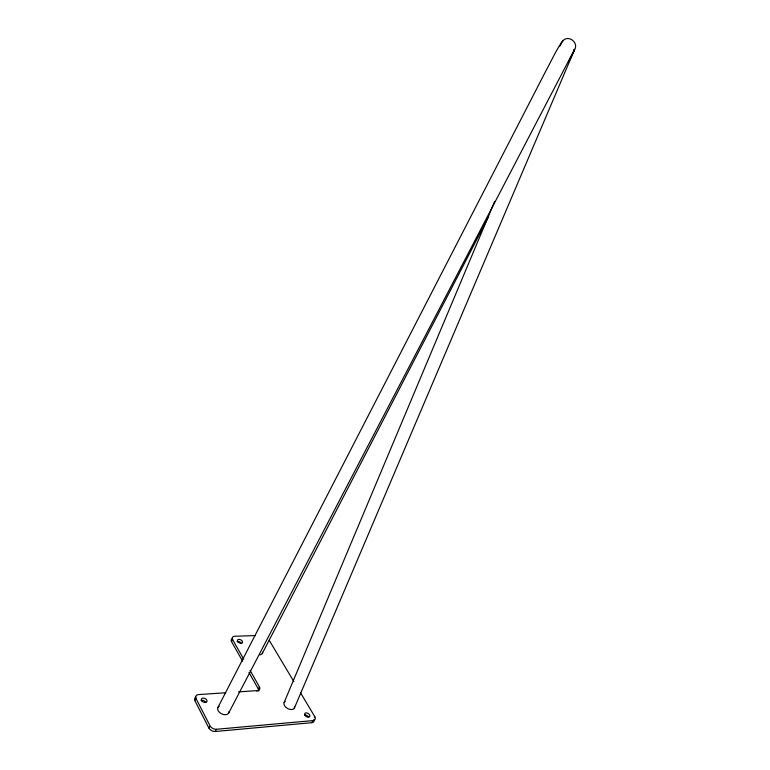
<?xml version="1.0" encoding="UTF-8"?>
<svg xmlns="http://www.w3.org/2000/svg" width="770" height="770" viewBox="0 0 770 770"><rect width="100%" height="100%" fill="white"/><g stroke="black" fill="none" stroke-linecap="round" stroke-linejoin="round"><path stroke-width="1.16" d="M574.593 49.79C579.069 42.398 567.913 34.121 562.543 41.243C556.335 49.675 552.148 59.415 547.095 68.559L217.987 707.361M561.128 43.957L561.455 42.966M284.13 702.49L494.677 201.384M559.886 46.171L560.82 43.948M294.4 708.025L574.535 49.655M574.208 50.743L570.291 58.857M195.301 700.046L196.032 698.582A5.053 3.311 25.9 0 1 198.506 694.598L225.572 692.759M231.914 640.996L232.617 639.62A4.639 2.791 26.4 0 1 234.706 636.251L255.496 635.568M568.77 61.879L569.781 59.868M313.919 719.372A4.851 3.051 31 0 1 311.831 722.674L215.302 731.49A5.149 3.455 27.2 0 1 208.882 728.025L209.633 726.553M215.677 730.759L216.437 729.286L312.995 720.585A4.861 3.042 30.9 0 0 314.757 716.639L300.627 692.952M262.281 653.48L488.69 216.524M228.642 713.116L574.045 50.368M256.968 691.306L257.344 690.603A4.841 3.042 28.1 0 0 259.394 686.821L250.077 670.4M258.633 691.2A4.832 3.051 28.1 0 0 258.287 688.929L259.028 687.523M314.372 717.332L314.757 716.639M311.831 722.674L312.61 721.278M563.13 40.492L560.81 43.495M238.517 691.884L257.344 690.603M269.317 640.447L293.88 681.633M232.617 639.62L243.676 659.12M242.608 661.199L231.568 641.689A4.639 2.801 26.4 0 1 232.068 638.734M248.989 672.499L258.287 688.929M196.032 698.582L210.017 725.812A5.149 3.455 27.2 0 0 216.437 729.286M208.882 728.025L194.935 700.777A5.044 3.321 25.9 0 1 195.936 697.148M262.541 652.161A5.573 3.359 27.4 0 1 259.663 654.789M228.988 711.576A6.064 3.975 27.2 0 1 221.327 713.703A6.064 3.975 27.2 0 1 219.152 706.263M574.208 49.299A7.431 0.558 22.4 0 1 573.9 49.617M294.602 706.552A5.833 3.657 29.8 0 1 287.653 708.564A5.833 3.657 29.8 0 1 285.141 701.451M201.047 700.507A3.022 1.992 26.1 0 1 205.686 702.307M304.814 714.964A2.916 1.829 30.8 0 1 308.423 716.909M237.064 641.631A2.782 1.684 26.5 0 1 241.308 643.316M201.952 701.075A3.032 1.983 26.1 0 0 206.841 701.749A3.032 1.983 26.1 0 0 203.732 698.121A3.032 1.983 26.1 0 0 201.952 701.075M304.728 714.916A2.916 1.829 30.7 0 0 309.29 716.957A2.916 1.829 30.7 0 0 307.692 713.212A2.916 1.829 30.7 0 0 304.728 714.916M238.036 641.939A2.782 1.675 26.5 0 0 242.463 642.661A2.782 1.675 26.5 0 0 239.537 639.447A2.782 1.675 26.5 0 0 238.036 641.939"/></g></svg>
